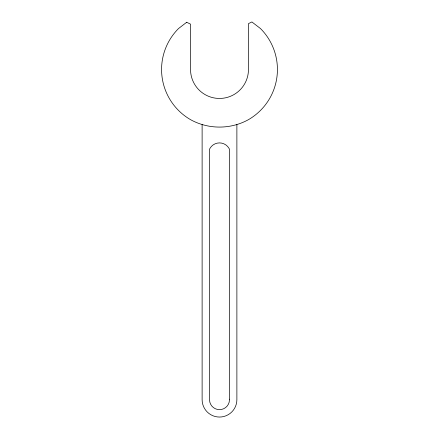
<?xml version="1.0" encoding="UTF-8"?>
<svg xmlns="http://www.w3.org/2000/svg" width="439" height="439" viewBox="0 0 439 439"><rect width="100%" height="100%" fill="white"/><g stroke="black" fill="none" stroke-linecap="round" stroke-linejoin="round"><path stroke-width="0.66" d="M236.879 124.451L236.879 399.671A17.379 17.379 0 0 1 219.5 417.05A17.379 17.379 0 0 1 202.121 399.671L202.121 124.451M229.548 399.194L229.142 402.256A9.982 9.982 0 0 1 209.858 402.256L209.452 399.194L209.452 149.474L210.045 148.228A11.052 11.052 0 0 1 228.955 148.228L229.548 149.474L229.548 399.194M186.701 22.263L178.541 28.53A57.926 57.926 0 0 0 190.537 119.655C208.371 129.554 230.629 129.554 248.463 119.655A57.926 57.926 0 0 0 260.459 28.53L251.887 21.95L248.463 23.64L248.463 69.488A28.963 28.963 0 0 1 219.5 98.451A28.963 28.963 0 0 1 190.537 69.488L190.537 24.15L186.701 22.263"/></g></svg>
